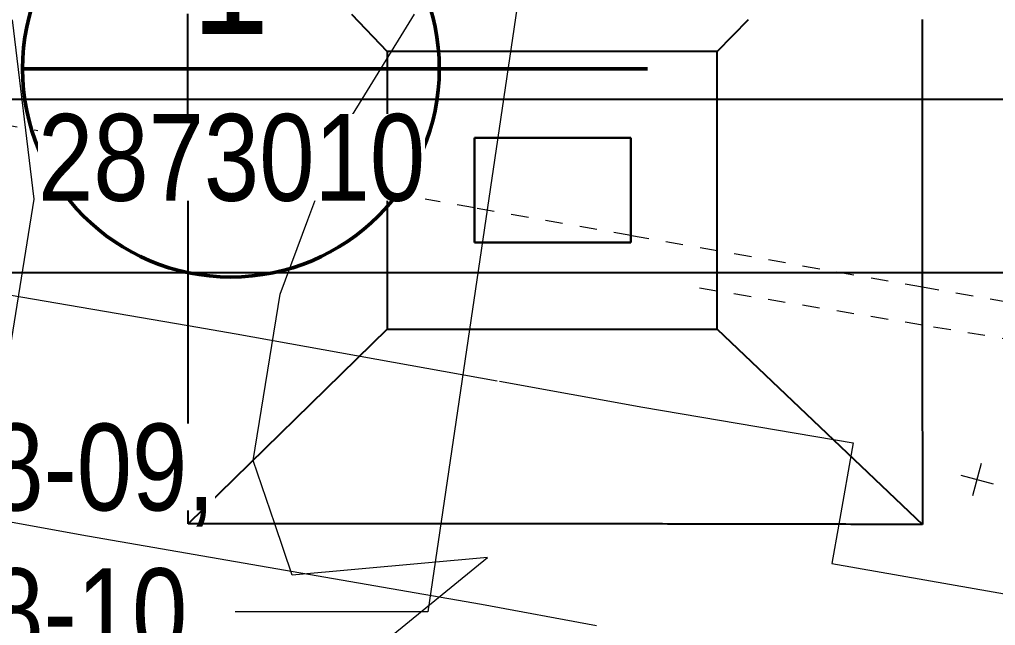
# Model space of a CAD drawing. Header units: metres. Extents: x -1147 to -802, y 5 to 567.
# Drawn here: x -1048.13 to -1042.51, y 539.57 to 543.06 of the extents above; entities that cross this region are included whole.
import ezdxf

# ---------------------------------------------------------------- set-up
doc = ezdxf.new("R2010")
doc.units = ezdxf.units.M
for name, pattern in [('Dot_Section Line', [0.02, 0, -0.02]), ('IMPORT-BDYS-Boundary _3_', [0.01, 0.009, -0.001]), ('IMPORT-FURN-Fence _3_', [0.005, 0.004167, -0.0008333])]:
    doc.linetypes.add(name, pattern=pattern)
doc.layers.add('A-GENM', color=7, linetype='Continuous', lineweight=35)
doc.layers.add('G-ANNO-TEXT', color=7, linetype='Continuous', lineweight=9)
doc.layers.add('G-ANNO-SYMB', color=7, linetype='Continuous', lineweight=35, true_color=0x0080ff)
doc.styles.add('Arial Narrow', font='ARIALN.TTF', dxfattribs={"height": 0.7})
doc.styles.add('Arial Narrow_3', font='ARIALN.TTF', dxfattribs={"height": 0.5})

# ---------------------------------------------------------------- blocks, each defined once
blk = doc.blocks.new('T2DPAA-T2D-PWA-SU-M2D-000002_dwg-40815123-DRG-2873010 - GENERAL ARRANGEMENT PLAN')
at = {"color": 254, "lineweight": 18, "true_color": 0xeaeaea}
for p, q in [((-176.4052, 1095.8945), (-176.2359, 1093.7735)), ((-175.1262, 1095.8667), (-174.915, 1093.5244)), ((-173.4739, 1094.9561), (-174.4398, 1094.5697)), ((-174.4398, 1094.5697), (-175.4057, 1094.4731)), ((-176.2359, 1093.7735), (-176.0325, 1091.4796)), ((-176.1506, 1092.5763), (-175.892, 1092.7486)), ((-175.7642, 1091.5138), (-176.1506, 1092.5763)), ((-176.8267, 1092.2865), (-175.7642, 1091.5138)), ((-176.0325, 1091.4796), (-175.9812, 1090.8077)), ((-175.0599, 1089.6093), (-175.2892, 1089.5897)), ((-175.2892, 1089.5897), (-175.169, 1088.2087)), ((-174.6051, 1089.0024), (-174.6051, 1088.8092)), ((-174.7017, 1088.9058), (-174.5085, 1088.9058))]:
    blk.add_line(p, q, dxfattribs=at)
at = {"color": 7, "lineweight": 18, "true_color": 0xf0f0f0}
for p, q in [((-174.915, 1093.5244), (-174.8898, 1093.2448)), ((-174.8898, 1093.2448), (-174.7664, 1091.7231)), ((-175.571, 1092.9626), (-174.6051, 1093.0592)), ((-174.6051, 1093.0592), (-174.1506, 1093.0138)), ((-174.1506, 1093.0137), (-173.8077, 1092.9795)), ((-175.892, 1092.7486), (-175.571, 1092.9626)), ((-173.8071, 1092.9794), (-173.6392, 1092.9626)), ((-173.6392, 1092.9626), (-172.8472, 1092.725)), ((-174.5852, 1089.6498), (-175.0599, 1089.6093))]:
    blk.add_line(p, q, dxfattribs=at)
at = {"color": 7, "linetype": 'IMPORT-FURN-Fence _3_', "lineweight": 18, "true_color": 0xf0f0f0}
blk.add_line((-173.8274, 1089.4384), (-173.9584, 1090.8039), dxfattribs=at)
at = {"color": 254, "linetype": 'IMPORT-FURN-Fence _3_', "lineweight": 18, "true_color": 0xeaeaea}
blk.add_line((-173.6589, 1087.681), (-173.8274, 1089.4384), dxfattribs=at)
at = {"color": 7, "lineweight": 18, "true_color": 0xf0f0f0, "flags": 128}
blk.add_lwpolyline([(-174.7653, 1091.7095), (-174.6974, 1090.8718), (-174.5852, 1089.6498)], dxfattribs=at)
blk = doc.blocks.new('T2DPAA-T2D-PWA-SU-M2D-000001_dwg-40815111-DRG-2873010 - GENERAL ARRANGEMENT PLAN')
at = {"color": 254, "linetype": 'IMPORT-BDYS-Boundary _3_', "lineweight": 18, "true_color": 0xeaeaea}
for p, q in [((-95.78, 1190.3527), (-96.1128, 1194.2753)), ((-95.561, 1187.7715), (-95.6384, 1188.6842)), ((-94.9353, 1180.3972), (-95.4169, 1186.0736))]:
    blk.add_line(p, q, dxfattribs=at)
at = {"color": 7, "linetype": 'IMPORT-BDYS-Boundary _3_', "lineweight": 18, "true_color": 0xf0f0f0}
for p, q in [((-95.7696, 1190.2308), (-95.78, 1190.3527)), ((-95.6384, 1188.6842), (-95.7696, 1190.2303)), ((-95.4169, 1186.0736), (-95.561, 1187.7715))]:
    blk.add_line(p, q, dxfattribs=at)
blk = doc.blocks.new('T2DPAA-T2D-PWA-SU-M2D-000100_Survey_rvt-1-DRG-2873010 - GENERAL ARRANGEMENT PLAN')
at = {"color": 254, "lineweight": 18, "true_color": 0xe1e1e1, "rotation": 75.11694444444437}
for name, p in [('T2DPAA-T2D-PWA-SU-M2D-000002_dwg-40815123-DRG-2873010 - GENERAL ARRANGEMENT PLAN', (-45.8213, 429.4778)), ('T2DPAA-T2D-PWA-SU-M2D-000001_dwg-40815111-DRG-2873010 - GENERAL ARRANGEMENT PLAN', (27.4325, 329.0961))]:
    blk.add_blockref(name, p, dxfattribs=at)
blk = doc.blocks.new('T2DPAA-T2D-C3S-RW-M2D-100010_dwg-40802999-DRG-2873010 - GENERAL ARRANGEMENT PLAN')
at = {"color": 254, "lineweight": 25, "true_color": 0xd5d5d5}
for p, q in [((45.0061, -579.7346), (45.752, -582.5414)), ((44.0396, -579.9915), (44.7857, -582.7989)), ((46.8382, -586.6284), (47.5746, -589.3992)), ((45.8718, -586.8854), (46.6081, -589.656))]:
    blk.add_line(p, q, dxfattribs=at)
at = {"color": 254, "lineweight": 25, "true_color": 0xe1e1e1}
for p, q in [((45.752, -582.5414), (46.2903, -584.5669)), ((44.7857, -582.7989), (45.3239, -584.8238)), ((46.2903, -584.5669), (46.8382, -586.6284)), ((45.3239, -584.8238), (45.8718, -586.8854))]:
    blk.add_line(p, q, dxfattribs=at)
blk = doc.blocks.new('T2DPAA-T2D-PWC-RW-M2D-100010_RoadDesign_rvt-1-DRG-2873010 - GENERAL ARRANGEMENT PLAN')
at = {"color": 254, "lineweight": 18, "true_color": 0xe3e3e3, "rotation": 75.11694444444437}
blk.add_blockref('T2DPAA-T2D-C3S-RW-M2D-100010_dwg-40802999-DRG-2873010 - GENERAL ARRANGEMENT PLAN', (-1722.337, 648.0105), dxfattribs=at)
blk = doc.blocks.new('T2DPAA-T2D-C3S-RS-M3D-100334_rvt-1-DRG-2873010 - GENERAL ARRANGEMENT PLAN')
at = {"layer": 'A-GENM', "color": 254, "lineweight": 25, "true_color": 0xd1d1d1}
for p, q in [((-1146.6466, 543.0929), (-1146.4403, 542.8767)), ((-1144.5404, 542.8767), (-1144.3594, 543.0615)), ((-1146.4403, 542.8767), (-1146.44, 542.1995)), ((-1145.6022, 542.8767), (-1146.4403, 542.8767)), ((-1145.2085, 542.8767), (-1145.6012, 542.8767)), ((-1144.5404, 542.8767), (-1145.2073, 542.8767)), ((-1144.5401, 541.986), (-1144.5404, 542.8767)), ((-1145.0363, 542.3796), (-1145.9383, 542.3796)), ((-1145.9383, 542.3796), (-1145.9383, 541.7776)), ((-1145.0363, 541.9281), (-1145.0363, 542.3796)), ((-1146.44, 542.1984), (-1146.4397, 541.2775)), ((-1144.5399, 541.2775), (-1144.5401, 541.9858)), ((-1145.0363, 541.7776), (-1145.0363, 541.9273)), ((-1145.9383, 541.7776), (-1145.0363, 541.7776)), ((-1146.4397, 541.2775), (-1147.5859, 540.1555)), ((-1146.4397, 541.2775), (-1144.5399, 541.2775)), ((-1144.5399, 541.2775), (-1143.3583, 540.1528))]:
    blk.add_line(p, q, dxfattribs=at)
at = {"layer": 'A-GENM', "color": 253, "lineweight": 25, "true_color": 0xa3a3a3}
for p, q in [((-1145.9383, 542.3043), (-1145.9383, 542.3796)), ((-1145.0363, 542.3796), (-1145.0363, 542.3043)), ((-1145.9383, 542.2291), (-1145.9383, 542.3043)), ((-1145.0363, 542.3043), (-1145.0363, 542.2291)), ((-1145.9383, 542.1538), (-1145.9383, 542.2291)), ((-1145.0363, 542.2291), (-1145.0363, 542.1538)), ((-1145.9383, 542.0786), (-1145.9383, 542.1538)), ((-1145.0363, 542.1538), (-1145.0363, 542.0786)), ((-1145.9383, 542.0033), (-1145.9383, 542.0786)), ((-1145.0363, 542.0786), (-1145.0363, 542.0033)), ((-1145.9383, 541.9281), (-1145.9383, 542.0033)), ((-1145.0363, 542.0033), (-1145.0363, 541.9281)), ((-1145.9383, 541.8528), (-1145.9383, 541.9281)), ((-1145.0363, 541.9273), (-1145.0363, 541.8528)), ((-1145.9383, 541.7776), (-1145.9383, 541.8528)), ((-1145.0363, 541.8528), (-1145.0363, 541.7776))]:
    blk.add_line(p, q, dxfattribs=at)
at = {"layer": 'A-GENM', "color": 9, "lineweight": 25, "true_color": 0xbebebe, "flags": 128}
for points in [[(-1147.5859, 540.1555), (-1147.5861, 540.5136), (-1147.5863, 540.8716), (-1147.5866, 541.2297), (-1147.5868, 541.5878), (-1147.587, 541.9458), (-1147.5872, 542.3039), (-1147.5874, 542.6619), (-1147.5876, 543.02), (-1147.5877, 543.0944)], [(-1143.3586, 543.0617), (-1143.3586, 543.0197), (-1143.3586, 542.6613), (-1143.3585, 542.303), (-1143.3585, 541.9446)], [(-1145.9383, 542.3796), (-1145.9383, 542.3043), (-1145.9383, 542.2291), (-1145.9383, 542.1538), (-1145.9383, 542.0786), (-1145.9383, 542.0033), (-1145.9383, 541.9281), (-1145.9383, 541.8528), (-1145.9383, 541.7776)], [(-1145.9383, 542.3796), (-1145.9383, 542.3043), (-1145.9383, 542.2291), (-1145.9383, 542.1538), (-1145.9383, 542.0786), (-1145.9383, 542.0033), (-1145.9383, 541.9281), (-1145.9383, 541.8528), (-1145.9383, 541.7776)], [(-1145.0363, 541.9281), (-1145.0363, 542.0033), (-1145.0363, 542.0786), (-1145.0363, 542.1538), (-1145.0363, 542.2291), (-1145.0363, 542.3043), (-1145.0363, 542.3796)], [(-1145.0363, 541.9281), (-1145.0363, 542.0033), (-1145.0363, 542.0786), (-1145.0363, 542.1538), (-1145.0363, 542.2291), (-1145.0363, 542.3043), (-1145.0363, 542.3796)], [(-1145.0363, 541.7776), (-1145.0363, 541.8528), (-1145.0363, 541.9273)], [(-1145.0363, 541.7776), (-1145.0363, 541.8528), (-1145.0363, 541.9273)], [(-1143.3585, 541.9439), (-1143.3584, 541.5862), (-1143.3584, 541.2279), (-1143.3584, 540.8695), (-1143.3583, 540.5111), (-1143.3583, 540.1528)]]:
    blk.add_lwpolyline(points, dxfattribs=at)
at = {"layer": 'A-GENM', "color": 253, "lineweight": 25, "true_color": 0xa3a3a3}
for points in [[(-1145.9383, 542.3796), (-1145.9049, 542.3796), (-1145.8715, 542.3796), (-1145.8381, 542.3796)], [(-1145.8381, 542.3796), (-1145.8047, 542.3796), (-1145.7713, 542.3796), (-1145.7379, 542.3796)], [(-1145.7379, 542.3796), (-1145.7044, 542.3796), (-1145.671, 542.3796), (-1145.6376, 542.3796)], [(-1145.6376, 542.3796), (-1145.6042, 542.3796), (-1145.5708, 542.3796), (-1145.5374, 542.3796)], [(-1145.5374, 542.3796), (-1145.504, 542.3796), (-1145.4706, 542.3796), (-1145.4372, 542.3796)], [(-1145.4372, 542.3796), (-1145.4038, 542.3796), (-1145.3704, 542.3796), (-1145.337, 542.3796)], [(-1145.337, 542.3796), (-1145.3036, 542.3796), (-1145.2702, 542.3796), (-1145.2367, 542.3796)], [(-1145.2367, 542.3796), (-1145.2033, 542.3796), (-1145.1699, 542.3796), (-1145.1365, 542.3796)], [(-1145.1365, 542.3796), (-1145.1031, 542.3796), (-1145.0697, 542.3796), (-1145.0363, 542.3796)], [(-1145.8381, 541.7776), (-1145.8715, 541.7776), (-1145.9049, 541.7776), (-1145.9383, 541.7776)], [(-1145.7379, 541.7776), (-1145.7713, 541.7776), (-1145.8047, 541.7776), (-1145.8381, 541.7776)], [(-1145.6376, 541.7776), (-1145.671, 541.7776), (-1145.7044, 541.7776), (-1145.7379, 541.7776)], [(-1145.5374, 541.7776), (-1145.5708, 541.7776), (-1145.6042, 541.7776), (-1145.6376, 541.7776)], [(-1145.4372, 541.7776), (-1145.4706, 541.7776), (-1145.504, 541.7776), (-1145.5374, 541.7776)], [(-1145.337, 541.7776), (-1145.3704, 541.7776), (-1145.4038, 541.7776), (-1145.4372, 541.7776)], [(-1145.2367, 541.7776), (-1145.2702, 541.7776), (-1145.3036, 541.7776), (-1145.337, 541.7776)], [(-1145.1365, 541.7776), (-1145.1699, 541.7776), (-1145.2033, 541.7776), (-1145.2367, 541.7776)], [(-1145.0363, 541.7776), (-1145.0697, 541.7776), (-1145.1031, 541.7776), (-1145.1365, 541.7776)]]:
    blk.add_open_spline(points, degree=3, dxfattribs=at)
at = {"layer": 'A-GENM', "color": 9, "lineweight": 25, "true_color": 0xbebebe}
blk.add_open_spline([(-1147.513, 540.1556), (-1147.5373, 540.1555), (-1147.5616, 540.1555), (-1147.5859, 540.1555)], degree=3, dxfattribs=at)
blk.add_open_spline([(-1143.3583, 540.1528), (-1143.5149, 540.1531), (-1143.828, 540.1536), (-1144.2978, 540.1545), (-1144.7675, 540.1553), (-1145.159, 540.1561), (-1145.4721, 540.1565), (-1145.707, 540.1567), (-1145.9419, 540.1566), (-1146.1767, 540.1564), (-1146.4116, 540.1562), (-1146.7247, 540.1559), (-1147.0915, 540.1558), (-1147.3799, 540.1556), (-1147.5118, 540.1556)], degree=3, knots=[0, 0, 0, 0, 0.1111111, 0.2222222, 0.3333333, 0.4444444, 0.5, 0.5555556, 0.6111111, 0.6666667, 0.7222222, 0.7777778, 0.8888889, 0.9824597, 0.9824597, 0.9824597, 0.9824597], dxfattribs=at)
blk = doc.blocks.new('Section - SectionHead-4898858-DRG-2873010 - GENERAL ARRANGEMENT PLAN')
at = {"layer": 'G-ANNO-SYMB', "lineweight": 9}
h = blk.add_hatch(color=7, dxfattribs=at)
edge = h.paths.add_edge_path()
edge.add_line((-0.002, 0.009), (0.002472, 0.004003))
edge.add_arc((-0.002, 0), 0.006, 41.8277, 138.1723)
edge.add_line((-0.006472, 0.004003), (-0.002, 0.009))
at = {"layer": 'G-ANNO-SYMB', "color": 7, "lineweight": 50}
for p, q in [((-0.002, 0.009), (-0.006472, 0.004003)), ((0.002472, 0.004003), (-0.002, 0.009)), ((0.004, 0), (0.01, 0))]:
    blk.add_line(p, q, dxfattribs=at)
for start, end in [(360, 180), (180, 360)]:
    blk.add_arc((-0.002, 0), 0.006, start, end, dxfattribs=at)

msp = doc.modelspace()

# ---------------------------------------------------------------- linework, layer by layer
at = {"layer": 'G-ANNO-SYMB', "color": 7, "lineweight": 50}
msp.add_line((-1048.1098, 542.778), (-1045.7098, 542.778), dxfattribs=at)
at = {"layer": 'G-ANNO-SYMB', "color": 7, "linetype": 'Dot_Section Line', "lineweight": 9, "true_color": 0xffffff}
msp.add_line((-1046.5098, 542.778), (-1045.2538, 542.778), dxfattribs=at)
at = {"layer": 'G-ANNO-TEXT'}
for p, q in [((-1046.5159, 539.65), (-1046.8849, 539.65)), ((-1045.775, 539.65), (-1046.5159, 539.65))]:
    msp.add_line(p, q, dxfattribs=at)

# ---------------------------------------------------------------- block references
at = {"lineweight": 5}
for name in ['T2DPAA-T2D-PWC-RW-M2D-100010_RoadDesign_rvt-1-DRG-2873010 - GENERAL ARRANGEMENT PLAN', 'T2DPAA-T2D-C3S-RS-M3D-100334_rvt-1-DRG-2873010 - GENERAL ARRANGEMENT PLAN']:
    msp.add_blockref(name, (100.4304, 0), dxfattribs=at)
at = {"color": 254, "lineweight": 5, "true_color": 0xe1e1e1}
msp.add_blockref('T2DPAA-T2D-PWA-SU-M2D-000100_Survey_rvt-1-DRG-2873010 - GENERAL ARRANGEMENT PLAN', (100.4304, 0), dxfattribs=at)
at = {"layer": 'G-ANNO-SYMB', "color": 7, "lineweight": 50, "xscale": 199.9999999999999, "yscale": 199.9999999999999, "zscale": 199.9999999999999}
msp.add_blockref('Section - SectionHead-4898858-DRG-2873010 - GENERAL ARRANGEMENT PLAN', (-1046.5098, 542.778), dxfattribs=at)

# ---------------------------------------------------------------- next in the draw order: texts
at = {"layer": 'G-ANNO-SYMB', "color": 7, "lineweight": 9, "insert": (-1047.1348, 543.6774), "char_height": 0.7, "attachment_point": 1, "style": 'Arial Narrow', "bg_fill": 3, "box_fill_scale": 1, "bg_fill_color": 256, "bg_fill_transparency": 0}
msp.add_mtext('1', dxfattribs=at)
at = {"layer": 'G-ANNO-SYMB', "color": 7, "lineweight": 9, "insert": (-1048.0208, 542.5173), "char_height": 0.5, "attachment_point": 1, "style": 'Arial Narrow_3', "bg_fill": 3, "box_fill_scale": 1, "bg_fill_color": 256, "bg_fill_true_color": 13158600, "bg_fill_transparency": 0}
msp.add_mtext('2873010', dxfattribs=at)
at = {"layer": 'G-ANNO-TEXT', "char_height": 0.5, "attachment_point": 1, "style": 'Arial Narrow_3', "bg_fill": 3, "box_fill_scale": 1, "bg_fill_color": 256, "bg_fill_true_color": 13158600, "bg_fill_transparency": 0}
for s, insert in [('BRP-C3S-BR08-09,', (-1052.0929, 540.7335)), ('BRP-C3S-BR08-10', (-1052.0929, 539.9))]:
    msp.add_mtext(s, dxfattribs=dict(at, insert=insert))

# ---------------------------------------------------------------- next in the draw order: linework, layer by layer
at = {"layer": 'G-ANNO-TEXT'}
msp.add_line((-1045.0341, 544.6702), (-1045.775, 539.65), dxfattribs=at)

doc.saveas('drawing.dxf')
